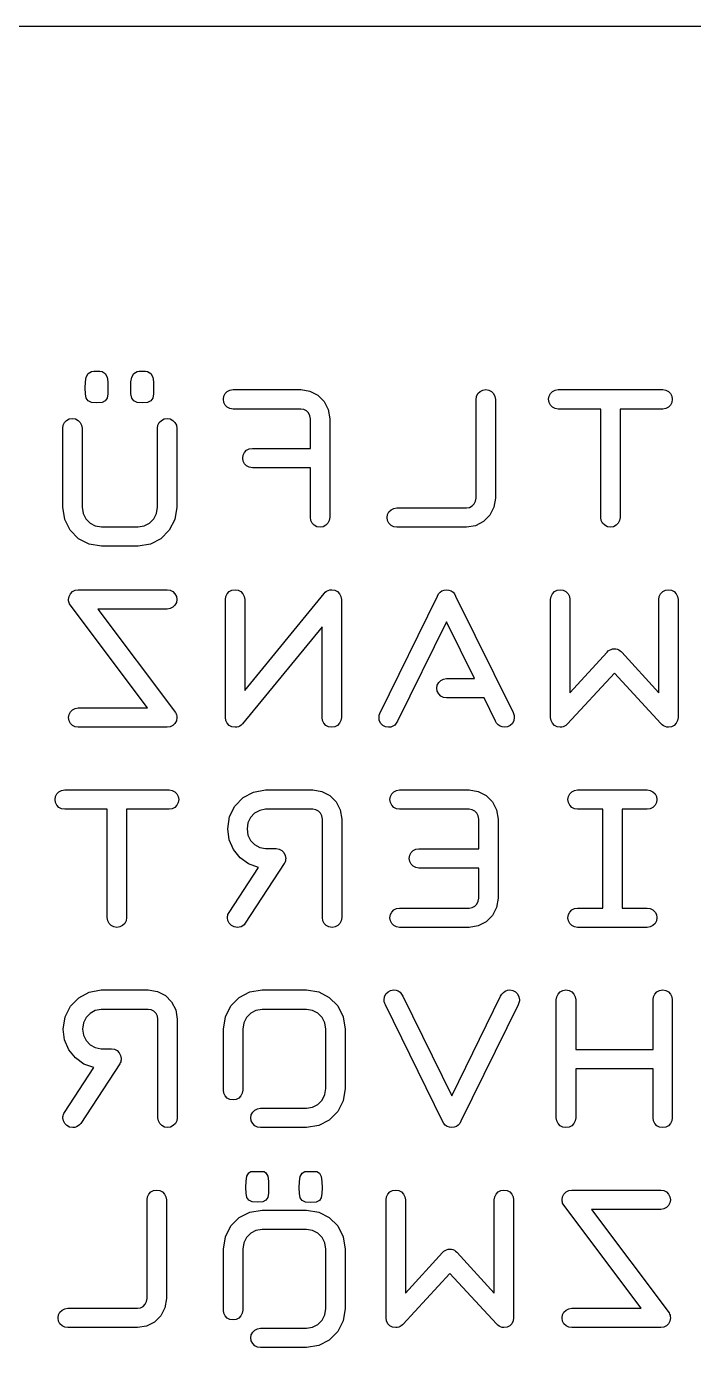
# Model space of a CAD drawing. Header units: metres. Extents: x 0 to 180, y 0 to 190.
# Drawn here: x 50.3 to 95.3, y 100.8 to 190 of the extents above; entities that cross this region are included whole.
import ezdxf

# ---------------------------------------------------------------- set-up
doc = ezdxf.new("R2010")
doc.units = ezdxf.units.M

msp = doc.modelspace()

# ---------------------------------------------------------------- linework, layer by layer
for p, q in [((164.999, 189.966), (15, 189.966)), ((54.422, 166.552), (54.652, 166.696)), ((54.652, 166.696), (54.802, 166.716)), ((54.802, 166.716), (55.214, 166.716)), ((55.214, 166.716), (55.364, 166.696)), ((55.364, 166.696), (55.586, 166.552)), ((57.504, 166.552), (57.733, 166.696)), ((57.733, 166.696), (57.883, 166.716)), ((57.883, 166.716), (58.295, 166.716)), ((58.295, 166.716), (58.445, 166.696)), ((58.445, 166.696), (58.667, 166.552)), ((54.225, 165.569), (54.238, 165.987)), ((54.238, 165.987), (54.294, 166.315)), ((54.294, 166.315), (54.422, 166.552)), ((55.586, 166.552), (55.707, 166.315)), ((55.707, 166.315), (55.757, 165.987)), ((55.757, 165.987), (55.766, 165.569)), ((57.308, 165.569), (57.32, 165.987)), ((57.32, 165.987), (57.376, 166.315)), ((57.376, 166.315), (57.504, 166.552)), ((58.667, 166.552), (58.788, 166.315)), ((58.788, 166.315), (58.837, 165.987)), ((58.837, 165.987), (58.848, 165.569)), ((54.238, 165.173), (54.225, 165.569)), ((54.294, 164.888), (54.238, 165.173)), ((54.422, 164.7), (54.294, 164.888)), ((55.707, 164.888), (55.586, 164.7)), ((55.757, 165.173), (55.707, 164.888)), ((55.766, 165.569), (55.757, 165.173)), ((57.32, 165.173), (57.308, 165.569)), ((57.376, 164.888), (57.32, 165.173)), ((57.504, 164.7), (57.376, 164.888)), ((58.788, 164.888), (58.667, 164.7)), ((58.837, 165.173), (58.788, 164.888)), ((58.848, 165.569), (58.837, 165.173)), ((63.56, 164.81), (63.593, 165.018)), ((63.593, 165.018), (63.684, 165.198)), ((63.684, 165.198), (63.825, 165.339)), ((63.825, 165.339), (64.004, 165.431)), ((64.004, 165.431), (64.213, 165.463)), ((64.213, 165.463), (68.782, 165.463)), ((68.782, 165.463), (69.402, 165.363)), ((69.402, 165.363), (69.94, 165.086)), ((69.94, 165.086), (70.363, 164.659)), ((80.623, 164.798), (80.656, 165.011)), ((80.656, 165.011), (80.748, 165.194)), ((80.748, 165.194), (80.888, 165.336)), ((80.888, 165.336), (81.068, 165.431)), ((81.068, 165.431), (81.276, 165.463)), ((81.276, 165.463), (81.485, 165.431)), ((81.485, 165.431), (81.664, 165.336)), ((81.664, 165.336), (81.805, 165.194)), ((81.805, 165.194), (81.896, 165.011)), ((81.896, 165.011), (81.929, 164.798)), ((85.519, 164.81), (85.552, 165.018)), ((85.552, 165.018), (85.643, 165.198)), ((85.643, 165.198), (85.784, 165.339)), ((85.784, 165.339), (85.964, 165.431)), ((85.964, 165.431), (86.172, 165.463)), ((86.172, 165.463), (93.222, 165.463)), ((93.222, 165.463), (93.43, 165.431)), ((93.43, 165.431), (93.609, 165.339)), ((93.609, 165.339), (93.75, 165.198)), ((93.75, 165.198), (93.841, 165.018)), ((93.841, 165.018), (93.874, 164.81)), ((54.652, 164.597), (54.422, 164.7)), ((55.01, 164.565), (54.652, 164.597)), ((55.364, 164.597), (55.01, 164.565)), ((55.586, 164.7), (55.364, 164.597)), ((57.733, 164.597), (57.504, 164.7)), ((58.091, 164.565), (57.733, 164.597)), ((58.445, 164.597), (58.091, 164.565)), ((58.667, 164.7), (58.445, 164.597)), ((63.593, 164.602), (63.56, 164.81)), ((63.684, 164.422), (63.593, 164.602)), ((63.825, 164.282), (63.684, 164.422)), ((64.004, 164.19), (63.825, 164.282)), ((64.213, 164.157), (64.004, 164.19)), ((68.782, 164.157), (64.213, 164.157)), ((68.99, 164.125), (68.782, 164.157)), ((69.17, 164.03), (68.99, 164.125)), ((69.31, 163.888), (69.17, 164.03)), ((70.363, 164.659), (70.64, 164.118)), ((70.64, 164.118), (70.74, 163.491)), ((80.623, 158.153), (80.623, 164.798)), ((81.929, 164.798), (81.929, 158.153)), ((85.552, 164.602), (85.519, 164.81)), ((85.643, 164.422), (85.552, 164.602)), ((85.784, 164.282), (85.643, 164.422)), ((85.964, 164.19), (85.784, 164.282)), ((86.172, 164.157), (85.964, 164.19)), ((89.044, 164.157), (86.172, 164.157)), ((89.044, 156.847), (89.044, 164.157)), ((93.222, 164.157), (90.349, 164.157)), ((90.349, 164.157), (90.349, 156.847)), ((93.43, 164.19), (93.222, 164.157)), ((93.609, 164.282), (93.43, 164.19)), ((93.75, 164.422), (93.609, 164.282)), ((93.841, 164.602), (93.75, 164.422)), ((93.874, 164.81), (93.841, 164.602)), ((52.744, 163.065), (52.836, 163.248)), ((52.836, 163.248), (52.976, 163.39)), ((52.976, 163.39), (53.155, 163.485)), ((53.155, 163.485), (53.364, 163.517)), ((53.364, 163.517), (53.572, 163.485)), ((53.572, 163.485), (53.752, 163.39)), ((53.752, 163.39), (53.892, 163.248)), ((53.892, 163.248), (53.985, 163.065)), ((59.141, 163.065), (59.233, 163.248)), ((59.233, 163.248), (59.374, 163.39)), ((59.374, 163.39), (59.553, 163.485)), ((59.553, 163.485), (59.762, 163.517)), ((59.762, 163.517), (59.97, 163.485)), ((59.97, 163.485), (60.15, 163.39)), ((60.15, 163.39), (60.29, 163.248)), ((60.29, 163.248), (60.382, 163.065)), ((69.403, 163.705), (69.31, 163.888)), ((69.435, 163.491), (69.403, 163.705)), ((69.435, 161.496), (69.435, 163.491)), ((70.74, 163.491), (70.74, 156.85)), ((52.711, 162.853), (52.744, 163.065)), ((52.711, 157.537), (52.711, 162.853)), ((53.985, 163.065), (54.017, 162.853)), ((54.017, 162.853), (54.017, 157.537)), ((59.109, 162.853), (59.141, 163.065)), ((59.109, 157.537), (59.109, 162.853)), ((60.382, 163.065), (60.415, 162.853)), ((60.415, 162.853), (60.415, 157.537)), ((64.989, 161.231), (65.13, 161.371)), ((65.13, 161.371), (65.31, 161.462)), ((65.31, 161.462), (65.518, 161.496)), ((65.518, 161.496), (69.435, 161.496)), ((64.865, 160.843), (64.898, 161.05)), ((64.898, 160.634), (64.865, 160.843)), ((64.898, 161.05), (64.989, 161.231)), ((64.989, 160.455), (64.898, 160.634)), ((65.13, 160.315), (64.989, 160.455)), ((65.31, 160.222), (65.13, 160.315)), ((65.518, 160.19), (65.31, 160.222)), ((69.435, 160.19), (65.518, 160.19)), ((69.435, 156.85), (69.435, 160.19)), ((80.358, 157.615), (80.499, 157.759)), ((80.499, 157.759), (80.59, 157.942)), ((80.59, 157.942), (80.623, 158.153)), ((81.929, 158.153), (81.829, 157.528)), ((52.845, 156.702), (52.711, 157.537)), ((54.017, 157.537), (54.084, 157.117)), ((54.084, 157.117), (54.269, 156.752)), ((58.856, 156.752), (59.042, 157.117)), ((59.042, 157.117), (59.109, 157.537)), ((60.415, 157.537), (60.28, 156.702)), ((74.619, 156.836), (74.651, 157.045)), ((74.651, 157.045), (74.742, 157.224)), ((74.742, 157.224), (74.883, 157.364)), ((74.883, 157.364), (75.063, 157.455)), ((75.063, 157.455), (75.271, 157.489)), ((75.271, 157.489), (79.971, 157.489)), ((79.971, 157.489), (80.179, 157.522)), ((80.179, 157.522), (80.358, 157.615)), ((81.552, 156.987), (81.128, 156.561)), ((81.829, 157.528), (81.552, 156.987)), ((53.217, 155.979), (52.845, 156.702)), ((53.782, 155.409), (53.217, 155.979)), ((54.269, 156.752), (54.553, 156.464)), ((54.553, 156.464), (54.911, 156.276)), ((54.911, 156.276), (55.322, 156.207)), ((55.322, 156.207), (57.804, 156.207)), ((57.804, 156.207), (58.214, 156.276)), ((58.214, 156.276), (58.572, 156.464)), ((58.572, 156.464), (58.856, 156.752)), ((59.908, 155.979), (59.343, 155.409)), ((60.28, 156.702), (59.908, 155.979)), ((69.468, 156.638), (69.435, 156.85)), ((69.559, 156.455), (69.468, 156.638)), ((69.7, 156.31), (69.559, 156.455)), ((69.879, 156.218), (69.7, 156.31)), ((70.088, 156.183), (69.879, 156.218)), ((70.296, 156.218), (70.088, 156.183)), ((70.475, 156.31), (70.296, 156.218)), ((70.615, 156.455), (70.475, 156.31)), ((70.708, 156.638), (70.615, 156.455)), ((70.74, 156.85), (70.708, 156.638)), ((74.651, 156.627), (74.619, 156.836)), ((74.742, 156.448), (74.651, 156.627)), ((74.883, 156.308), (74.742, 156.448)), ((75.063, 156.216), (74.883, 156.308)), ((75.271, 156.183), (75.063, 156.216)), ((79.971, 156.183), (75.271, 156.183)), ((80.59, 156.283), (79.971, 156.183)), ((81.128, 156.561), (80.59, 156.283)), ((89.077, 156.636), (89.044, 156.847)), ((89.168, 156.453), (89.077, 156.636)), ((89.309, 156.31), (89.168, 156.453)), ((89.489, 156.218), (89.309, 156.31)), ((89.697, 156.183), (89.489, 156.218)), ((89.905, 156.218), (89.697, 156.183)), ((90.084, 156.31), (89.905, 156.218)), ((90.225, 156.453), (90.084, 156.31)), ((90.316, 156.636), (90.225, 156.453)), ((90.349, 156.847), (90.316, 156.636)), ((54.5, 155.037), (53.782, 155.409)), ((59.343, 155.409), (58.627, 155.037)), ((55.322, 154.903), (54.5, 155.037)), ((57.804, 154.903), (55.322, 154.903)), ((58.627, 155.037), (57.804, 154.903)), ((53.103, 151.31), (53.136, 151.518)), ((53.136, 151.518), (53.227, 151.698)), ((53.227, 151.698), (53.367, 151.839)), ((53.367, 151.839), (53.547, 151.931)), ((53.547, 151.931), (53.755, 151.963)), ((53.755, 151.963), (59.762, 151.963)), ((59.762, 151.963), (59.97, 151.931)), ((59.97, 151.931), (60.15, 151.839)), ((60.15, 151.839), (60.29, 151.698)), ((60.29, 151.698), (60.382, 151.518)), ((60.382, 151.518), (60.415, 151.31)), ((63.723, 151.511), (63.815, 151.694)), ((63.815, 151.694), (63.956, 151.837)), ((63.956, 151.837), (64.135, 151.931)), ((64.135, 151.931), (64.344, 151.963)), ((64.344, 151.963), (64.552, 151.931)), ((64.552, 151.931), (64.732, 151.837)), ((64.732, 151.837), (64.872, 151.694)), ((64.872, 151.694), (64.963, 151.511)), ((64.997, 145.175), (70.362, 151.711)), ((70.362, 151.711), (70.44, 151.793)), ((70.44, 151.793), (70.531, 151.862)), ((70.531, 151.862), (70.636, 151.916)), ((70.636, 151.916), (70.75, 151.951)), ((70.75, 151.951), (70.872, 151.963)), ((70.872, 151.963), (71.08, 151.931)), ((71.08, 151.931), (71.26, 151.837)), ((71.26, 151.837), (71.4, 151.694)), ((71.4, 151.694), (71.491, 151.511)), ((74.119, 143.612), (78.013, 151.537)), ((78.013, 151.537), (78.084, 151.679)), ((78.084, 151.679), (78.19, 151.796)), ((78.19, 151.796), (78.319, 151.886)), ((78.319, 151.886), (78.466, 151.944)), ((78.466, 151.944), (78.626, 151.963)), ((78.626, 151.963), (78.792, 151.944)), ((78.792, 151.944), (78.94, 151.886)), ((78.94, 151.886), (79.067, 151.796)), ((79.067, 151.796), (79.167, 151.679)), ((79.167, 151.679), (79.239, 151.537)), ((79.239, 151.537), (83.117, 143.674)), ((85.682, 151.511), (85.774, 151.694)), ((85.774, 151.694), (85.915, 151.837)), ((85.915, 151.837), (86.094, 151.931)), ((86.094, 151.931), (86.302, 151.963)), ((86.302, 151.963), (86.511, 151.931)), ((86.511, 151.931), (86.69, 151.837)), ((86.69, 151.837), (86.831, 151.694)), ((86.831, 151.694), (86.922, 151.511)), ((92.993, 151.511), (93.085, 151.694)), ((93.085, 151.694), (93.225, 151.837)), ((93.225, 151.837), (93.405, 151.931)), ((93.405, 151.931), (93.613, 151.963)), ((93.613, 151.963), (93.821, 151.931)), ((93.821, 151.931), (94.001, 151.837)), ((94.001, 151.837), (94.142, 151.694)), ((94.142, 151.694), (94.233, 151.511)), ((53.107, 151.227), (53.103, 151.31)), ((53.117, 151.149), (53.107, 151.227)), ((53.137, 151.077), (53.117, 151.149)), ((53.167, 151.009), (53.137, 151.077)), ((53.208, 150.944), (53.167, 151.009)), ((58.443, 143.989), (53.208, 150.944)), ((59.762, 150.657), (55.087, 150.657)), ((55.087, 150.657), (60.321, 143.673)), ((59.97, 150.69), (59.762, 150.657)), ((60.15, 150.782), (59.97, 150.69)), ((60.29, 150.922), (60.15, 150.782)), ((60.382, 151.102), (60.29, 150.922)), ((60.415, 151.31), (60.382, 151.102)), ((63.691, 151.299), (63.723, 151.511)), ((63.691, 143.345), (63.691, 151.299)), ((64.963, 151.511), (64.997, 151.299)), ((64.997, 151.299), (64.997, 145.175)), ((71.491, 151.511), (71.525, 151.299)), ((71.525, 151.299), (71.525, 143.345)), ((85.649, 151.299), (85.682, 151.511)), ((85.649, 143.345), (85.649, 151.299)), ((86.922, 151.511), (86.955, 151.299)), ((86.955, 151.299), (86.955, 145.017)), ((92.96, 151.299), (92.993, 151.511)), ((92.96, 145.017), (92.96, 151.299)), ((94.233, 151.511), (94.266, 151.299)), ((94.266, 151.299), (94.266, 143.345)), ((78.626, 149.806), (75.323, 143.106)), ((80.506, 145.972), (78.626, 149.806)), ((70.219, 149.457), (64.839, 142.908)), ((70.219, 143.345), (70.219, 149.457)), ((89.737, 147.944), (89.844, 147.976)), ((89.844, 147.976), (89.958, 147.985)), ((89.958, 147.985), (90.066, 147.976)), ((90.066, 147.976), (90.168, 147.95)), ((90.168, 147.95), (90.264, 147.908)), ((86.955, 145.017), (89.475, 147.761)), ((89.475, 147.761), (89.551, 147.834)), ((89.551, 147.834), (89.639, 147.896)), ((89.639, 147.896), (89.737, 147.944)), ((90.264, 147.908), (90.351, 147.853)), ((90.351, 147.853), (90.428, 147.787)), ((90.428, 147.787), (90.454, 147.761)), ((90.454, 147.761), (92.96, 145.017)), ((89.958, 146.341), (86.798, 142.908)), ((93.104, 142.935), (89.958, 146.341)), ((77.973, 145.319), (78.005, 145.528)), ((78.005, 145.112), (77.973, 145.319)), ((78.005, 145.528), (78.098, 145.707)), ((78.098, 145.707), (78.238, 145.849)), ((78.238, 145.849), (78.417, 145.94)), ((78.417, 145.94), (78.626, 145.972)), ((78.626, 145.972), (80.506, 145.972)), ((78.098, 144.933), (78.005, 145.112)), ((78.238, 144.793), (78.098, 144.933)), ((78.417, 144.7), (78.238, 144.793)), ((78.626, 144.668), (78.417, 144.7)), ((81.159, 144.668), (78.626, 144.668)), ((81.929, 143.106), (81.159, 144.668)), ((53.103, 143.336), (53.136, 143.545)), ((53.136, 143.545), (53.227, 143.724)), ((53.227, 143.724), (53.367, 143.864)), ((53.367, 143.864), (53.547, 143.955)), ((53.547, 143.955), (53.755, 143.989)), ((53.755, 143.989), (58.443, 143.989)), ((60.321, 143.673), (60.361, 143.599)), ((60.361, 143.599), (60.39, 143.517)), ((60.39, 143.517), (60.407, 143.429)), ((74.084, 143.518), (74.093, 143.547)), ((74.084, 143.162), (74.084, 143.518)), ((74.093, 143.547), (74.119, 143.612)), ((83.117, 143.674), (83.145, 143.612)), ((83.145, 143.612), (83.167, 143.547)), ((83.167, 143.547), (83.183, 143.483)), ((53.136, 143.127), (53.103, 143.336)), ((53.227, 142.948), (53.136, 143.127)), ((53.367, 142.808), (53.227, 142.948)), ((53.547, 142.716), (53.367, 142.808)), ((53.755, 142.683), (53.547, 142.716)), ((59.762, 142.683), (53.755, 142.683)), ((59.97, 142.716), (59.762, 142.683)), ((60.15, 142.808), (59.97, 142.716)), ((60.29, 142.948), (60.15, 142.808)), ((60.382, 143.127), (60.29, 142.948)), ((60.415, 143.336), (60.382, 143.127)), ((60.407, 143.429), (60.415, 143.336)), ((63.723, 143.134), (63.691, 143.345)), ((63.815, 142.952), (63.723, 143.134)), ((63.956, 142.81), (63.815, 142.952)), ((64.135, 142.716), (63.956, 142.81)), ((64.344, 142.683), (64.135, 142.716)), ((64.459, 142.694), (64.344, 142.683)), ((64.569, 142.72), (64.459, 142.694)), ((64.67, 142.767), (64.569, 142.72)), ((64.762, 142.83), (64.67, 142.767)), ((64.839, 142.908), (64.762, 142.83)), ((70.251, 143.134), (70.219, 143.345)), ((70.343, 142.952), (70.251, 143.134)), ((70.484, 142.81), (70.343, 142.952)), ((70.663, 142.716), (70.484, 142.81)), ((70.872, 142.683), (70.663, 142.716)), ((71.08, 142.716), (70.872, 142.683)), ((71.26, 142.81), (71.08, 142.716)), ((71.4, 142.952), (71.26, 142.81)), ((71.491, 143.134), (71.4, 142.952)), ((71.525, 143.345), (71.491, 143.134)), ((74.088, 143.134), (74.084, 143.162)), ((74.181, 142.951), (74.088, 143.134)), ((74.321, 142.81), (74.181, 142.951)), ((74.501, 142.716), (74.321, 142.81)), ((74.709, 142.683), (74.501, 142.716)), ((74.871, 142.701), (74.709, 142.683)), ((75.012, 142.752), (74.871, 142.701)), ((75.133, 142.837), (75.012, 142.752)), ((75.237, 142.957), (75.133, 142.837)), ((75.323, 143.106), (75.237, 142.957)), ((82.011, 142.972), (81.929, 143.106)), ((82.116, 142.856), (82.011, 142.972)), ((82.242, 142.765), (82.116, 142.856)), ((82.384, 142.705), (82.242, 142.765)), ((82.542, 142.683), (82.384, 142.705)), ((82.75, 142.716), (82.542, 142.683)), ((82.93, 142.81), (82.75, 142.716)), ((83.071, 142.951), (82.93, 142.81)), ((83.162, 143.134), (83.071, 142.951)), ((83.195, 143.345), (83.162, 143.134)), ((83.183, 143.483), (83.192, 143.414)), ((83.192, 143.414), (83.195, 143.345)), ((85.682, 143.134), (85.649, 143.345)), ((85.774, 142.952), (85.682, 143.134)), ((85.915, 142.81), (85.774, 142.952)), ((86.094, 142.716), (85.915, 142.81)), ((86.302, 142.683), (86.094, 142.716)), ((86.409, 142.692), (86.302, 142.683)), ((86.508, 142.714), (86.409, 142.692)), ((86.6, 142.752), (86.508, 142.714)), ((86.684, 142.804), (86.6, 142.752)), ((86.759, 142.868), (86.684, 142.804)), ((86.798, 142.908), (86.759, 142.868)), ((93.192, 142.852), (93.104, 142.935)), ((93.285, 142.783), (93.192, 142.852)), ((93.385, 142.731), (93.285, 142.783)), ((93.494, 142.696), (93.385, 142.731)), ((93.613, 142.683), (93.494, 142.696)), ((93.821, 142.716), (93.613, 142.683)), ((94.001, 142.81), (93.821, 142.716)), ((94.142, 142.952), (94.001, 142.81)), ((94.233, 143.134), (94.142, 142.952)), ((94.266, 143.345), (94.233, 143.134)), ((52.222, 138.018), (52.314, 138.198)), ((52.314, 138.198), (52.455, 138.339)), ((52.455, 138.339), (52.634, 138.431)), ((52.634, 138.431), (52.843, 138.463)), ((52.843, 138.463), (59.892, 138.463)), ((59.892, 138.463), (60.1, 138.431)), ((60.1, 138.431), (60.28, 138.339)), ((60.28, 138.339), (60.419, 138.198)), ((60.419, 138.198), (60.512, 138.018)), ((64.897, 137.941), (65.599, 138.319)), ((65.599, 138.319), (66.406, 138.463)), ((66.406, 138.463), (69.593, 138.463)), ((69.593, 138.463), (70.211, 138.364)), ((70.211, 138.364), (70.75, 138.086)), ((74.833, 138.018), (74.925, 138.198)), ((74.925, 138.198), (75.066, 138.339)), ((75.066, 138.339), (75.245, 138.431)), ((75.245, 138.431), (75.454, 138.463)), ((75.454, 138.463), (80.153, 138.463)), ((80.153, 138.463), (80.773, 138.364)), ((80.773, 138.364), (81.311, 138.086)), ((86.857, 138.018), (86.949, 138.198)), ((86.949, 138.198), (87.089, 138.339)), ((87.089, 138.339), (87.269, 138.431)), ((87.269, 138.431), (87.477, 138.463)), ((87.477, 138.463), (92.177, 138.463)), ((92.177, 138.463), (92.386, 138.431)), ((92.386, 138.431), (92.565, 138.339)), ((92.565, 138.339), (92.706, 138.198)), ((92.706, 138.198), (92.797, 138.018)), ((52.19, 137.81), (52.222, 138.018)), ((52.222, 137.602), (52.19, 137.81)), ((52.314, 137.422), (52.222, 137.602)), ((52.455, 137.282), (52.314, 137.422)), ((52.634, 137.19), (52.455, 137.282)), ((60.28, 137.282), (60.1, 137.19)), ((60.419, 137.422), (60.28, 137.282)), ((60.512, 137.602), (60.419, 137.422)), ((60.512, 138.018), (60.544, 137.81)), ((60.544, 137.81), (60.512, 137.602)), ((63.977, 136.656), (64.342, 137.373)), ((64.342, 137.373), (64.897, 137.941)), ((70.75, 138.086), (71.172, 137.66)), ((71.172, 137.66), (71.45, 137.119)), ((74.801, 137.81), (74.833, 138.018)), ((74.833, 137.602), (74.801, 137.81)), ((74.925, 137.422), (74.833, 137.602)), ((75.066, 137.282), (74.925, 137.422)), ((75.245, 137.19), (75.066, 137.282)), ((81.311, 138.086), (81.735, 137.659)), ((81.735, 137.659), (82.012, 137.118)), ((86.824, 137.81), (86.857, 138.018)), ((86.857, 137.602), (86.824, 137.81)), ((86.949, 137.422), (86.857, 137.602)), ((87.089, 137.282), (86.949, 137.422)), ((87.269, 137.19), (87.089, 137.282)), ((92.565, 137.282), (92.386, 137.19)), ((92.706, 137.422), (92.565, 137.282)), ((92.797, 137.602), (92.706, 137.422)), ((92.797, 138.018), (92.83, 137.81)), ((92.83, 137.81), (92.797, 137.602)), ((52.843, 137.157), (52.634, 137.19)), ((55.714, 137.157), (52.843, 137.157)), ((55.714, 129.847), (55.714, 137.157)), ((59.892, 137.157), (57.019, 137.157)), ((57.019, 137.157), (57.019, 129.847)), ((60.1, 137.19), (59.892, 137.157)), ((63.848, 135.828), (63.977, 136.656)), ((65.394, 136.6), (65.217, 136.241)), ((65.667, 136.885), (65.394, 136.6)), ((66.011, 137.078), (65.667, 136.885)), ((66.406, 137.157), (66.011, 137.078)), ((69.593, 137.157), (66.406, 137.157)), ((69.801, 137.124), (69.593, 137.157)), ((69.98, 137.032), (69.801, 137.124)), ((70.12, 136.888), (69.98, 137.032)), ((70.211, 136.705), (70.12, 136.888)), ((70.245, 136.493), (70.211, 136.705)), ((70.245, 129.847), (70.245, 136.493)), ((71.45, 137.119), (71.551, 136.493)), ((71.551, 136.493), (71.551, 129.847)), ((75.454, 137.157), (75.245, 137.19)), ((80.153, 137.157), (75.454, 137.157)), ((80.361, 137.124), (80.153, 137.157)), ((80.541, 137.031), (80.361, 137.124)), ((80.682, 136.887), (80.541, 137.031)), ((80.773, 136.704), (80.682, 136.887)), ((80.806, 136.491), (80.773, 136.704)), ((80.806, 134.495), (80.806, 136.491)), ((82.012, 137.118), (82.112, 136.491)), ((82.112, 136.491), (82.112, 131.163)), ((87.477, 137.157), (87.269, 137.19)), ((89.174, 137.157), (87.477, 137.157)), ((89.174, 130.489), (89.174, 137.157)), ((92.177, 137.157), (90.48, 137.157)), ((90.48, 137.157), (90.48, 130.489)), ((92.386, 137.19), (92.177, 137.157)), ((63.95, 135.092), (63.848, 135.828)), ((65.217, 136.241), (65.154, 135.828)), ((65.154, 135.828), (65.217, 135.417)), ((64.239, 134.434), (63.95, 135.092)), ((65.217, 135.417), (65.394, 135.059)), ((65.394, 135.059), (65.667, 134.771)), ((65.667, 134.771), (66.011, 134.579)), ((64.684, 133.882), (64.239, 134.434)), ((65.255, 133.468), (64.684, 133.882)), ((66.011, 134.579), (66.406, 134.499)), ((66.406, 134.499), (67.112, 134.499)), ((67.112, 134.499), (67.32, 134.466)), ((67.32, 134.466), (67.5, 134.373)), ((67.5, 134.373), (67.64, 134.229)), ((67.64, 134.229), (67.732, 134.047)), ((67.732, 134.047), (67.765, 133.834)), ((67.761, 133.756), (67.751, 133.683)), ((67.765, 133.834), (67.761, 133.756)), ((76.107, 133.842), (76.139, 134.05)), ((76.139, 133.634), (76.107, 133.842)), ((76.139, 134.05), (76.231, 134.23)), ((76.231, 134.23), (76.372, 134.371)), ((76.372, 134.371), (76.551, 134.463)), ((76.551, 134.463), (76.76, 134.495)), ((76.76, 134.495), (80.806, 134.495)), ((63.939, 130.193), (65.924, 133.224)), ((67.672, 133.49), (65.036, 129.463)), ((65.924, 133.224), (65.255, 133.468)), ((67.707, 133.548), (67.672, 133.49)), ((67.733, 133.614), (67.707, 133.548)), ((67.751, 133.683), (67.733, 133.614)), ((76.231, 133.454), (76.139, 133.634)), ((76.372, 133.314), (76.231, 133.454)), ((76.551, 133.222), (76.372, 133.314)), ((76.76, 133.189), (76.551, 133.222)), ((80.806, 133.189), (76.76, 133.189)), ((80.806, 131.163), (80.806, 133.189)), ((80.773, 130.949), (80.806, 131.163)), ((82.112, 131.163), (82.012, 130.533)), ((63.87, 130.055), (63.9, 130.125)), ((63.9, 130.125), (63.939, 130.193)), ((74.833, 130.045), (74.925, 130.224)), ((74.925, 130.224), (75.066, 130.365)), ((75.066, 130.365), (75.245, 130.455)), ((75.245, 130.455), (75.454, 130.489)), ((75.454, 130.489), (80.153, 130.489)), ((80.153, 130.489), (80.361, 130.522)), ((80.361, 130.522), (80.541, 130.617)), ((80.541, 130.617), (80.682, 130.762)), ((80.682, 130.762), (80.773, 130.949)), ((82.012, 130.533), (81.735, 129.99)), ((86.857, 130.045), (86.949, 130.224)), ((86.949, 130.224), (87.089, 130.365)), ((87.089, 130.365), (87.269, 130.455)), ((87.269, 130.455), (87.477, 130.489)), ((87.477, 130.489), (89.174, 130.489)), ((90.48, 130.489), (92.177, 130.489)), ((92.177, 130.489), (92.386, 130.455)), ((92.386, 130.455), (92.565, 130.365)), ((92.565, 130.365), (92.706, 130.224)), ((92.706, 130.224), (92.797, 130.045)), ((55.747, 129.635), (55.714, 129.847)), ((55.838, 129.453), (55.747, 129.635)), ((55.98, 129.311), (55.838, 129.453)), ((56.158, 129.217), (55.98, 129.311)), ((56.754, 129.311), (56.575, 129.217)), ((56.894, 129.453), (56.754, 129.311)), ((56.987, 129.635), (56.894, 129.453)), ((57.019, 129.847), (56.987, 129.635)), ((63.833, 129.841), (63.836, 129.912)), ((63.864, 129.642), (63.833, 129.841)), ((63.836, 129.912), (63.849, 129.984)), ((63.849, 129.984), (63.87, 130.055)), ((63.956, 129.462), (63.864, 129.642)), ((64.098, 129.316), (63.956, 129.462)), ((64.281, 129.219), (64.098, 129.316)), ((64.861, 129.289), (64.751, 129.232)), ((64.956, 129.367), (64.861, 129.289)), ((65.036, 129.463), (64.956, 129.367)), ((70.277, 129.635), (70.245, 129.847)), ((70.369, 129.453), (70.277, 129.635)), ((70.51, 129.311), (70.369, 129.453)), ((70.689, 129.217), (70.51, 129.311)), ((71.286, 129.311), (71.106, 129.217)), ((71.426, 129.453), (71.286, 129.311)), ((71.517, 129.635), (71.426, 129.453)), ((71.551, 129.847), (71.517, 129.635)), ((74.801, 129.836), (74.833, 130.045)), ((74.833, 129.628), (74.801, 129.836)), ((74.925, 129.449), (74.833, 129.628)), ((75.066, 129.309), (74.925, 129.449)), ((75.245, 129.216), (75.066, 129.309)), ((80.773, 129.283), (80.153, 129.184)), ((81.311, 129.562), (80.773, 129.283)), ((81.735, 129.99), (81.311, 129.562)), ((86.824, 129.836), (86.857, 130.045)), ((86.857, 129.628), (86.824, 129.836)), ((86.949, 129.449), (86.857, 129.628)), ((87.089, 129.309), (86.949, 129.449)), ((87.269, 129.216), (87.089, 129.309)), ((92.565, 129.309), (92.386, 129.216)), ((92.706, 129.449), (92.565, 129.309)), ((92.797, 129.628), (92.706, 129.449)), ((92.797, 130.045), (92.83, 129.836)), ((92.83, 129.836), (92.797, 129.628)), ((56.367, 129.184), (56.158, 129.217)), ((56.575, 129.217), (56.367, 129.184)), ((64.501, 129.184), (64.281, 129.219)), ((64.629, 129.197), (64.501, 129.184)), ((64.751, 129.232), (64.629, 129.197)), ((70.898, 129.184), (70.689, 129.217)), ((71.106, 129.217), (70.898, 129.184)), ((75.454, 129.184), (75.245, 129.216)), ((80.153, 129.184), (75.454, 129.184)), ((87.477, 129.184), (87.269, 129.216)), ((92.177, 129.184), (87.477, 129.184)), ((92.386, 129.216), (92.177, 129.184)), ((53.787, 124.441), (54.489, 124.818)), ((54.489, 124.818), (55.296, 124.964)), ((55.296, 124.964), (58.483, 124.964)), ((58.483, 124.964), (59.101, 124.864)), ((59.101, 124.864), (59.64, 124.586)), ((64.632, 124.456), (65.349, 124.829)), ((65.349, 124.829), (66.171, 124.964)), ((66.171, 124.964), (69.175, 124.964)), ((69.175, 124.964), (69.998, 124.829)), ((69.998, 124.829), (70.713, 124.456)), ((74.533, 124.694), (74.675, 124.838)), ((74.675, 124.838), (74.853, 124.93)), ((74.853, 124.93), (75.063, 124.964)), ((75.063, 124.964), (75.223, 124.947)), ((75.223, 124.947), (75.364, 124.895)), ((75.364, 124.895), (75.486, 124.809)), ((75.486, 124.809), (75.588, 124.689)), ((82.364, 124.685), (82.469, 124.802)), ((82.469, 124.802), (82.595, 124.891)), ((82.595, 124.891), (82.737, 124.944)), ((82.737, 124.944), (82.895, 124.964)), ((82.895, 124.964), (83.103, 124.93)), ((83.103, 124.93), (83.283, 124.838)), ((83.283, 124.838), (83.423, 124.694)), ((86.166, 124.692), (86.306, 124.837)), ((86.306, 124.837), (86.486, 124.93)), ((86.486, 124.93), (86.694, 124.964)), ((86.694, 124.964), (86.902, 124.93)), ((86.902, 124.93), (87.082, 124.837)), ((87.082, 124.837), (87.222, 124.692)), ((92.694, 124.692), (92.834, 124.837)), ((92.834, 124.837), (93.014, 124.93)), ((93.014, 124.93), (93.222, 124.964)), ((93.222, 124.964), (93.43, 124.93)), ((93.43, 124.93), (93.609, 124.837)), ((93.609, 124.837), (93.75, 124.692)), ((53.232, 123.873), (53.787, 124.441)), ((59.64, 124.586), (60.063, 124.16)), ((60.063, 124.16), (60.341, 123.619)), ((64.066, 123.885), (64.632, 124.456)), ((70.713, 124.456), (71.279, 123.885)), ((74.41, 124.299), (74.442, 124.511)), ((74.413, 124.232), (74.41, 124.299)), ((74.422, 124.171), (74.413, 124.232)), ((74.44, 124.108), (74.422, 124.171)), ((74.466, 124.042), (74.44, 124.108)), ((74.442, 124.511), (74.533, 124.694)), ((74.501, 123.968), (74.466, 124.042)), ((78.365, 116.107), (74.501, 123.968)), ((75.588, 124.689), (75.676, 124.538)), ((75.676, 124.538), (78.978, 117.83)), ((78.978, 117.83), (82.281, 124.538)), ((83.469, 123.968), (79.593, 116.107)), ((82.281, 124.538), (82.364, 124.685)), ((83.423, 124.694), (83.515, 124.511)), ((83.493, 124.022), (83.469, 123.968)), ((83.514, 124.086), (83.493, 124.022)), ((83.532, 124.155), (83.514, 124.086)), ((83.515, 124.511), (83.548, 124.299)), ((83.544, 124.228), (83.532, 124.155)), ((83.548, 124.299), (83.544, 124.228)), ((86.041, 124.296), (86.074, 124.508)), ((86.041, 116.344), (86.041, 124.296)), ((86.074, 124.508), (86.166, 124.692)), ((87.222, 124.692), (87.314, 124.508)), ((87.314, 124.508), (87.347, 124.296)), ((87.347, 124.296), (87.347, 120.956)), ((92.569, 124.296), (92.602, 124.508)), ((92.569, 120.956), (92.569, 124.296)), ((92.602, 124.508), (92.694, 124.692)), ((93.75, 124.692), (93.841, 124.508)), ((93.841, 124.508), (93.874, 124.296)), ((93.874, 124.296), (93.874, 116.344)), ((52.738, 122.328), (52.867, 123.156)), ((52.867, 123.156), (53.232, 123.873)), ((54.285, 123.1), (54.107, 122.741)), ((54.557, 123.385), (54.285, 123.1)), ((54.901, 123.578), (54.557, 123.385)), ((55.296, 123.658), (54.901, 123.578)), ((58.483, 123.658), (55.296, 123.658)), ((58.691, 123.624), (58.483, 123.658)), ((58.87, 123.532), (58.691, 123.624)), ((59.01, 123.388), (58.87, 123.532)), ((59.101, 123.205), (59.01, 123.388)), ((59.135, 122.993), (59.101, 123.205)), ((60.341, 123.619), (60.441, 122.993)), ((63.56, 122.324), (63.694, 123.16)), ((63.694, 123.16), (64.066, 123.885)), ((65.117, 123.11), (64.932, 122.744)), ((65.402, 123.399), (65.117, 123.11)), ((65.76, 123.589), (65.402, 123.399)), ((66.171, 123.658), (65.76, 123.589)), ((69.175, 123.658), (66.171, 123.658)), ((69.585, 123.589), (69.175, 123.658)), ((69.944, 123.399), (69.585, 123.589)), ((70.226, 123.11), (69.944, 123.399)), ((70.413, 122.744), (70.226, 123.11)), ((71.279, 123.885), (71.652, 123.16)), ((71.652, 123.16), (71.786, 122.324)), ((52.841, 121.592), (52.738, 122.328)), ((54.107, 122.741), (54.044, 122.328)), ((54.044, 122.328), (54.107, 121.917)), ((59.135, 116.347), (59.135, 122.993)), ((60.441, 122.993), (60.441, 116.347)), ((63.56, 118.215), (63.56, 122.324)), ((64.932, 122.744), (64.865, 122.324)), ((64.865, 122.324), (64.865, 118.215)), ((70.48, 122.324), (70.413, 122.744)), ((70.48, 118.323), (70.48, 122.324)), ((71.786, 122.324), (71.786, 118.323)), ((53.129, 120.934), (52.841, 121.592)), ((54.107, 121.917), (54.285, 121.559)), ((54.285, 121.559), (54.557, 121.271)), ((54.557, 121.271), (54.901, 121.079)), ((53.574, 120.382), (53.129, 120.934)), ((54.146, 119.968), (53.574, 120.382)), ((54.901, 121.079), (55.296, 120.999)), ((55.296, 120.999), (56.002, 120.999)), ((56.002, 120.999), (56.21, 120.966)), ((56.21, 120.966), (56.39, 120.873)), ((56.39, 120.873), (56.53, 120.729)), ((56.53, 120.729), (56.622, 120.548)), ((56.622, 120.548), (56.655, 120.334)), ((56.655, 120.334), (56.651, 120.256)), ((87.347, 120.956), (92.569, 120.956)), ((52.829, 116.693), (54.814, 119.724)), ((56.563, 119.99), (53.926, 115.963)), ((54.814, 119.724), (54.146, 119.968)), ((56.597, 120.048), (56.563, 119.99)), ((56.623, 120.114), (56.597, 120.048)), ((56.641, 120.183), (56.623, 120.114)), ((56.651, 120.256), (56.641, 120.183)), ((92.569, 119.651), (87.347, 119.651)), ((87.347, 119.651), (87.347, 116.344)), ((92.569, 116.344), (92.569, 119.651)), ((63.593, 118.004), (63.56, 118.215)), ((63.684, 117.819), (63.593, 118.004)), ((63.825, 117.676), (63.684, 117.819)), ((64.004, 117.582), (63.825, 117.676)), ((64.6, 117.676), (64.421, 117.582)), ((64.74, 117.819), (64.6, 117.676)), ((64.833, 118.004), (64.74, 117.819)), ((64.865, 118.215), (64.833, 118.004)), ((70.226, 117.536), (70.413, 117.902)), ((70.413, 117.902), (70.48, 118.323)), ((71.786, 118.323), (71.652, 117.486)), ((64.213, 117.548), (64.004, 117.582)), ((64.421, 117.582), (64.213, 117.548)), ((65.539, 116.724), (65.68, 116.865)), ((65.68, 116.865), (65.859, 116.955)), ((65.859, 116.955), (66.068, 116.989)), ((66.068, 116.989), (69.175, 116.989)), ((69.175, 116.989), (69.585, 117.058)), ((69.585, 117.058), (69.944, 117.246)), ((69.944, 117.246), (70.226, 117.536)), ((71.279, 116.761), (70.713, 116.191)), ((71.652, 117.486), (71.279, 116.761)), ((52.723, 116.341), (52.726, 116.412)), ((52.754, 116.142), (52.723, 116.341)), ((52.726, 116.412), (52.739, 116.484)), ((52.739, 116.484), (52.76, 116.555)), ((52.846, 115.962), (52.754, 116.142)), ((52.76, 116.555), (52.79, 116.625)), ((52.79, 116.625), (52.829, 116.693)), ((52.988, 115.816), (52.846, 115.962)), ((53.846, 115.868), (53.751, 115.789)), ((53.926, 115.963), (53.846, 115.868)), ((59.167, 116.135), (59.135, 116.347)), ((59.259, 115.953), (59.167, 116.135)), ((59.4, 115.811), (59.259, 115.953)), ((60.316, 115.953), (60.176, 115.811)), ((60.407, 116.135), (60.316, 115.953)), ((60.441, 116.347), (60.407, 116.135)), ((65.415, 116.336), (65.446, 116.545)), ((65.446, 116.128), (65.415, 116.336)), ((65.446, 116.545), (65.539, 116.724)), ((65.539, 115.949), (65.446, 116.128)), ((65.68, 115.809), (65.539, 115.949)), ((70.713, 116.191), (69.998, 115.817)), ((78.438, 115.966), (78.365, 116.107)), ((78.542, 115.85), (78.438, 115.966)), ((79.521, 115.966), (79.418, 115.85)), ((79.593, 116.107), (79.521, 115.966)), ((86.074, 116.133), (86.041, 116.344)), ((86.166, 115.951), (86.074, 116.133)), ((86.306, 115.81), (86.166, 115.951)), ((87.222, 115.951), (87.082, 115.81)), ((87.314, 116.133), (87.222, 115.951)), ((87.347, 116.344), (87.314, 116.133)), ((92.602, 116.133), (92.569, 116.344)), ((92.694, 115.951), (92.602, 116.133)), ((92.834, 115.81), (92.694, 115.951)), ((93.75, 115.951), (93.609, 115.81)), ((93.841, 116.133), (93.75, 115.951)), ((93.874, 116.344), (93.841, 116.133)), ((53.171, 115.719), (52.988, 115.816)), ((53.391, 115.684), (53.171, 115.719)), ((53.519, 115.697), (53.391, 115.684)), ((53.641, 115.732), (53.519, 115.697)), ((53.751, 115.789), (53.641, 115.732)), ((59.579, 115.717), (59.4, 115.811)), ((59.788, 115.684), (59.579, 115.717)), ((59.996, 115.717), (59.788, 115.684)), ((60.176, 115.811), (59.996, 115.717)), ((65.859, 115.716), (65.68, 115.809)), ((66.068, 115.684), (65.859, 115.716)), ((69.175, 115.684), (66.068, 115.684)), ((69.998, 115.817), (69.175, 115.684)), ((78.67, 115.76), (78.542, 115.85)), ((78.818, 115.703), (78.67, 115.76)), ((78.978, 115.684), (78.818, 115.703)), ((79.143, 115.703), (78.978, 115.684)), ((79.292, 115.76), (79.143, 115.703)), ((79.418, 115.85), (79.292, 115.76)), ((86.486, 115.716), (86.306, 115.81)), ((86.694, 115.684), (86.486, 115.716)), ((86.902, 115.716), (86.694, 115.684)), ((87.082, 115.81), (86.902, 115.716)), ((93.014, 115.716), (92.834, 115.81)), ((93.222, 115.684), (93.014, 115.716)), ((93.43, 115.716), (93.222, 115.684)), ((93.609, 115.81), (93.43, 115.716)), ((65.086, 112.067), (65.143, 112.396)), ((65.143, 112.396), (65.272, 112.633)), ((65.272, 112.633), (65.4049, 112.716)), ((65.4049, 112.716), (66.3051, 112.716)), ((66.3051, 112.716), (66.434, 112.633)), ((66.434, 112.633), (66.556, 112.396)), ((66.556, 112.396), (66.606, 112.067)), ((68.691, 112.041), (68.747, 112.37)), ((68.747, 112.37), (68.876, 112.607)), ((68.876, 112.607), (69.05, 112.716)), ((69.05, 112.716), (69.8688, 112.716)), ((69.8688, 112.716), (70.038, 112.607)), ((70.038, 112.607), (70.158, 112.37)), ((70.158, 112.37), (70.209, 112.041)), ((58.669, 111.337), (58.848, 111.43)), ((58.848, 111.43), (59.057, 111.464)), ((59.057, 111.464), (59.265, 111.43)), ((59.265, 111.43), (59.445, 111.337)), ((65.074, 111.649), (65.086, 112.067)), ((65.086, 111.253), (65.074, 111.649)), ((66.606, 112.067), (66.615, 111.649)), ((66.615, 111.649), (66.606, 111.253)), ((68.679, 111.623), (68.691, 112.041)), ((68.691, 111.227), (68.679, 111.623)), ((70.209, 112.041), (70.219, 111.623)), ((70.219, 111.623), (70.209, 111.227)), ((74.805, 111.338), (74.984, 111.43)), ((74.984, 111.43), (75.193, 111.464)), ((75.193, 111.464), (75.401, 111.43)), ((75.401, 111.43), (75.581, 111.338)), ((82.115, 111.338), (82.295, 111.43)), ((82.295, 111.43), (82.503, 111.464)), ((82.503, 111.464), (82.711, 111.43)), ((82.711, 111.43), (82.891, 111.338)), ((86.698, 111.34), (86.877, 111.43)), ((86.877, 111.43), (87.085, 111.464)), ((87.085, 111.464), (93.091, 111.464)), ((93.091, 111.464), (93.3, 111.43)), ((93.3, 111.43), (93.479, 111.34)), ((58.404, 110.799), (58.435, 111.01)), ((58.404, 104.154), (58.404, 110.799)), ((58.435, 111.01), (58.528, 111.193)), ((58.528, 111.193), (58.669, 111.337)), ((59.445, 111.337), (59.585, 111.193)), ((59.585, 111.193), (59.677, 111.01)), ((59.677, 111.01), (59.71, 110.799)), ((59.71, 110.799), (59.71, 104.154)), ((65.143, 110.966), (65.086, 111.253)), ((65.272, 110.778), (65.143, 110.966)), ((65.501, 110.675), (65.272, 110.778)), ((65.859, 110.644), (65.501, 110.675)), ((66.212, 110.675), (65.859, 110.644)), ((66.434, 110.778), (66.212, 110.675)), ((66.556, 110.966), (66.434, 110.778)), ((66.606, 111.253), (66.556, 110.966)), ((68.747, 110.941), (68.691, 111.227)), ((68.876, 110.754), (68.747, 110.941)), ((69.103, 110.65), (68.876, 110.754)), ((69.461, 110.618), (69.103, 110.65)), ((69.816, 110.65), (69.461, 110.618)), ((70.038, 110.754), (69.816, 110.65)), ((70.158, 110.941), (70.038, 110.754)), ((70.209, 111.227), (70.158, 110.941)), ((74.54, 110.799), (74.571, 111.011)), ((74.54, 102.846), (74.54, 110.799)), ((74.571, 111.011), (74.664, 111.194)), ((74.664, 111.194), (74.805, 111.338)), ((75.581, 111.338), (75.721, 111.194)), ((75.721, 111.194), (75.813, 111.011)), ((75.813, 111.011), (75.846, 110.799)), ((75.846, 110.799), (75.846, 104.517)), ((81.85, 110.799), (81.883, 111.011)), ((81.85, 104.517), (81.85, 110.799)), ((81.883, 111.011), (81.975, 111.194)), ((81.975, 111.194), (82.115, 111.338)), ((82.891, 111.338), (83.032, 111.194)), ((83.032, 111.194), (83.123, 111.011)), ((83.123, 111.011), (83.156, 110.799)), ((83.156, 110.799), (83.156, 102.846)), ((86.433, 110.811), (86.466, 111.019)), ((86.436, 110.728), (86.433, 110.811)), ((86.447, 110.649), (86.436, 110.728)), ((86.467, 110.577), (86.447, 110.649)), ((86.466, 111.019), (86.557, 111.199)), ((86.496, 110.509), (86.467, 110.577)), ((86.557, 111.199), (86.698, 111.34)), ((93.479, 111.34), (93.62, 111.199)), ((93.62, 111.199), (93.711, 111.019)), ((93.711, 110.603), (93.62, 110.423)), ((93.711, 111.019), (93.744, 110.811)), ((93.744, 110.811), (93.711, 110.603)), ((64.632, 109.612), (65.349, 109.985)), ((65.349, 109.985), (66.171, 110.119)), ((66.171, 110.119), (69.175, 110.119)), ((69.175, 110.119), (69.998, 109.985)), ((69.998, 109.985), (70.713, 109.612)), ((86.537, 110.444), (86.496, 110.509)), ((91.772, 103.489), (86.537, 110.444)), ((93.091, 110.158), (88.417, 110.158)), ((88.417, 110.158), (93.65, 103.174)), ((93.3, 110.19), (93.091, 110.158)), ((93.479, 110.283), (93.3, 110.19)), ((93.62, 110.423), (93.479, 110.283)), ((63.694, 108.317), (64.066, 109.042)), ((64.066, 109.042), (64.632, 109.612)), ((65.76, 108.746), (65.402, 108.556)), ((66.171, 108.814), (65.76, 108.746)), ((69.175, 108.814), (66.171, 108.814)), ((69.585, 108.746), (69.175, 108.814)), ((69.944, 108.556), (69.585, 108.746)), ((70.713, 109.612), (71.279, 109.042)), ((71.279, 109.042), (71.652, 108.317)), ((63.56, 107.48), (63.694, 108.317)), ((64.932, 107.901), (64.865, 107.48)), ((65.117, 108.267), (64.932, 107.901)), ((65.402, 108.556), (65.117, 108.267)), ((70.226, 108.267), (69.944, 108.556)), ((70.413, 107.901), (70.226, 108.267)), ((70.48, 107.48), (70.413, 107.901)), ((71.652, 108.317), (71.786, 107.48)), ((63.56, 103.372), (63.56, 107.48)), ((64.865, 107.48), (64.865, 103.372)), ((70.48, 103.479), (70.48, 107.48)), ((71.786, 107.48), (71.786, 103.479)), ((75.846, 104.517), (78.365, 107.261)), ((78.365, 107.261), (78.442, 107.335)), ((78.442, 107.335), (78.529, 107.397)), ((78.529, 107.397), (78.627, 107.445)), ((78.627, 107.445), (78.734, 107.475)), ((78.734, 107.475), (78.848, 107.486)), ((78.848, 107.486), (78.956, 107.477)), ((78.956, 107.477), (79.058, 107.45)), ((79.058, 107.45), (79.154, 107.409)), ((79.154, 107.409), (79.241, 107.354)), ((79.241, 107.354), (79.319, 107.287)), ((79.319, 107.287), (79.345, 107.261)), ((79.345, 107.261), (81.85, 104.517)), ((78.848, 105.842), (75.689, 102.409)), ((81.994, 102.435), (78.848, 105.842)), ((52.663, 103.364), (52.843, 103.456)), ((52.843, 103.456), (53.051, 103.489)), ((53.051, 103.489), (57.751, 103.489)), ((57.751, 103.489), (57.959, 103.522)), ((57.959, 103.522), (58.139, 103.615)), ((58.139, 103.615), (58.279, 103.758)), ((58.279, 103.758), (58.371, 103.941)), ((58.371, 103.941), (58.404, 104.154)), ((59.61, 103.528), (59.332, 102.987)), ((59.71, 104.154), (59.61, 103.528)), ((70.413, 103.058), (70.48, 103.479)), ((71.786, 103.479), (71.652, 102.642)), ((86.698, 103.364), (86.877, 103.456)), ((86.877, 103.456), (87.085, 103.489)), ((87.085, 103.489), (91.772, 103.489)), ((52.399, 102.836), (52.431, 103.044)), ((52.431, 102.628), (52.399, 102.836)), ((52.431, 103.044), (52.523, 103.224)), ((52.523, 102.449), (52.431, 102.628)), ((52.523, 103.224), (52.663, 103.364)), ((58.907, 102.562), (58.371, 102.283)), ((59.332, 102.987), (58.907, 102.562)), ((63.593, 103.159), (63.56, 103.372)), ((63.684, 102.976), (63.593, 103.159)), ((63.825, 102.832), (63.684, 102.976)), ((64.004, 102.739), (63.825, 102.832)), ((64.213, 102.705), (64.004, 102.739)), ((64.421, 102.739), (64.213, 102.705)), ((64.6, 102.832), (64.421, 102.739)), ((64.74, 102.976), (64.6, 102.832)), ((64.833, 103.159), (64.74, 102.976)), ((64.865, 103.372), (64.833, 103.159)), ((69.944, 102.403), (70.226, 102.692)), ((70.226, 102.692), (70.413, 103.058)), ((71.652, 102.642), (71.279, 101.918)), ((74.571, 102.634), (74.54, 102.846)), ((74.664, 102.452), (74.571, 102.634)), ((83.123, 102.634), (83.032, 102.452)), ((83.156, 102.846), (83.123, 102.634)), ((86.433, 102.836), (86.466, 103.044)), ((86.466, 102.628), (86.433, 102.836)), ((86.466, 103.044), (86.557, 103.224)), ((86.557, 102.449), (86.466, 102.628)), ((86.557, 103.224), (86.698, 103.364)), ((93.711, 102.628), (93.62, 102.449)), ((93.65, 103.174), (93.691, 103.099)), ((93.691, 103.099), (93.72, 103.016)), ((93.744, 102.836), (93.711, 102.628)), ((93.72, 103.016), (93.738, 102.928)), ((93.738, 102.928), (93.744, 102.836)), ((52.663, 102.308), (52.523, 102.449)), ((52.843, 102.216), (52.663, 102.308)), ((53.051, 102.184), (52.843, 102.216)), ((57.751, 102.184), (53.051, 102.184)), ((58.371, 102.283), (57.751, 102.184)), ((65.415, 101.492), (65.446, 101.701)), ((65.446, 101.701), (65.539, 101.88)), ((65.539, 101.88), (65.68, 102.021)), ((65.68, 102.021), (65.859, 102.112)), ((65.859, 102.112), (66.068, 102.145)), ((66.068, 102.145), (69.175, 102.145)), ((69.175, 102.145), (69.585, 102.213)), ((69.585, 102.213), (69.944, 102.403)), ((71.279, 101.918), (70.713, 101.347)), ((74.805, 102.31), (74.664, 102.452)), ((74.984, 102.217), (74.805, 102.31)), ((75.193, 102.184), (74.984, 102.217)), ((75.299, 102.192), (75.193, 102.184)), ((75.399, 102.215), (75.299, 102.192)), ((75.49, 102.252), (75.399, 102.215)), ((75.574, 102.304), (75.49, 102.252)), ((75.65, 102.369), (75.574, 102.304)), ((75.689, 102.409), (75.65, 102.369)), ((82.082, 102.353), (81.994, 102.435)), ((82.175, 102.284), (82.082, 102.353)), ((82.275, 102.23), (82.175, 102.284)), ((82.384, 102.196), (82.275, 102.23)), ((82.503, 102.184), (82.384, 102.196)), ((82.711, 102.217), (82.503, 102.184)), ((82.891, 102.31), (82.711, 102.217)), ((83.032, 102.452), (82.891, 102.31)), ((86.698, 102.308), (86.557, 102.449)), ((86.877, 102.216), (86.698, 102.308)), ((87.085, 102.184), (86.877, 102.216)), ((93.091, 102.184), (87.085, 102.184)), ((93.3, 102.216), (93.091, 102.184)), ((93.479, 102.308), (93.3, 102.216)), ((93.62, 102.449), (93.479, 102.308)), ((65.446, 101.284), (65.415, 101.492)), ((65.539, 101.105), (65.446, 101.284)), ((65.68, 100.964), (65.539, 101.105)), ((65.859, 100.873), (65.68, 100.964)), ((66.068, 100.84), (65.859, 100.873)), ((69.175, 100.84), (66.068, 100.84)), ((69.998, 100.974), (69.175, 100.84)), ((70.713, 101.347), (69.998, 100.974))]:
    msp.add_line(p, q)

doc.saveas('drawing.dxf')
